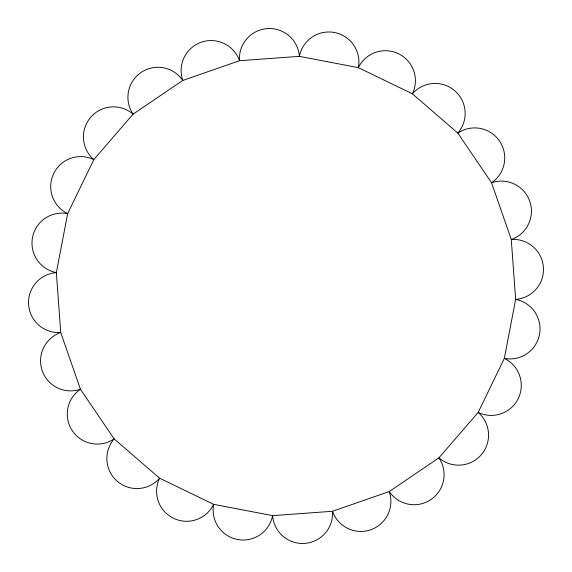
<?xml version="1.0" encoding="UTF-8"?>
<svg xmlns="http://www.w3.org/2000/svg" width="572" height="572" viewBox="0 0 572 572"><rect width="100%" height="100%" fill="white"/><g stroke="black" fill="none" stroke-linecap="round" stroke-linejoin="round"><path stroke-width="0.86" d="M67.653 213.635L56.363 272.615L60.725 332.504L80.438 389.225L114.157 438.91L159.588 478.178L213.635 504.347L272.615 515.637L332.504 511.275L389.225 491.562L438.91 457.843L478.178 412.412L504.347 358.365L515.637 299.385L511.275 239.496L491.562 182.775L457.843 133.09L412.412 93.822L358.365 67.653L299.385 56.363L239.496 60.725L182.775 80.438L133.09 114.157L93.822 159.588L67.653 213.635A30.023 30.023 0 0 0 32.518 237.48A30.023 30.023 0 0 0 56.363 272.615A30.023 30.023 0 0 0 28.6 304.74A30.023 30.023 0 0 0 60.725 332.504A30.023 30.023 0 0 0 42.221 370.72A30.023 30.023 0 0 0 80.438 389.225A30.023 30.023 0 0 0 72.451 430.923A30.023 30.023 0 0 0 114.157 438.91A30.023 30.023 0 0 0 117.239 481.259A30.023 30.023 0 0 0 159.588 478.178A30.023 30.023 0 0 0 173.523 518.282A30.023 30.023 0 0 0 213.635 504.347A30.023 30.023 0 0 0 237.48 539.482A30.023 30.023 0 0 0 272.615 515.637A30.023 30.023 0 0 0 304.74 543.4A30.023 30.023 0 0 0 332.504 511.275A30.023 30.023 0 0 0 370.72 529.779A30.023 30.023 0 0 0 389.225 491.562A30.023 30.023 0 0 0 430.923 499.549A30.023 30.023 0 0 0 438.91 457.843A30.023 30.023 0 0 0 481.259 454.761A30.023 30.023 0 0 0 478.178 412.412A30.023 30.023 0 0 0 518.282 398.477A30.023 30.023 0 0 0 504.347 358.365A30.023 30.023 0 0 0 539.482 334.52A30.023 30.023 0 0 0 515.637 299.385A30.023 30.023 0 0 0 543.4 267.26A30.023 30.023 0 0 0 511.275 239.496A30.023 30.023 0 0 0 529.779 201.28A30.023 30.023 0 0 0 491.562 182.775A30.023 30.023 0 0 0 499.549 141.077A30.023 30.023 0 0 0 457.843 133.09A30.023 30.023 0 0 0 454.761 90.741A30.023 30.023 0 0 0 412.412 93.822A30.023 30.023 0 0 0 398.477 53.718A30.023 30.023 0 0 0 358.365 67.653A30.023 30.023 0 0 0 334.52 32.518A30.023 30.023 0 0 0 299.385 56.363A30.023 30.023 0 0 0 267.26 28.6A30.023 30.023 0 0 0 239.496 60.725A30.023 30.023 0 0 0 201.28 42.221A30.023 30.023 0 0 0 182.775 80.438A30.023 30.023 0 0 0 141.077 72.451A30.023 30.023 0 0 0 133.09 114.157A30.023 30.023 0 0 0 90.741 117.239A30.023 30.023 0 0 0 93.822 159.588A30.023 30.023 0 0 0 53.718 173.523A30.023 30.023 0 0 0 67.653 213.635"/></g></svg>
